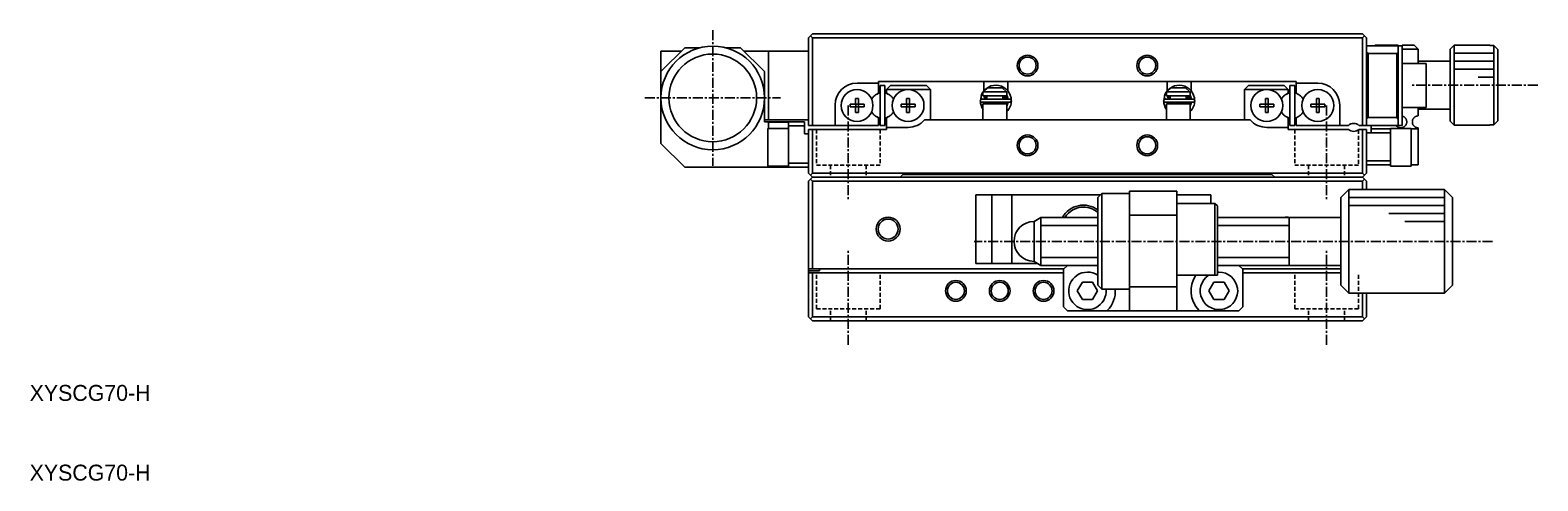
# Model space of a CAD drawing. Extents: x 10 to 388, y 10 to 258.
# Drawn here: x 10.1 to 199.2, y 10 to 66.5 of the extents above; entities that cross this region are included whole.
import ezdxf

# ---------------------------------------------------------------- set-up
doc = ezdxf.new("R2010")
doc.units = 0
doc.linetypes.add('CENTER', pattern=[2, 1.25, -0.25, 0.25, -0.25])
doc.linetypes.add('DASHED', pattern=[0.75, 0.5, -0.25])
doc.layers.get('0').update_dxf_attribs({"linetype": 'CONTINUOUS'})
doc.layers.add('CENTER', color=1, linetype='CENTER')
doc.styles.get("Standard").update_dxf_attribs({"font": 'FGP教科書体NT-M'})

msp = doc.modelspace()

# ---------------------------------------------------------------- linework, layer by layer
at = {"color": 7, "linetype": 'CONTINUOUS'}
for p, q in [((107.69, 65.55), (107.94, 65.8)), ((107.69, 54.55), (107.69, 65.55)), ((107.94, 65.8), (108.19, 66.05)), ((107.94, 65.8), (108.19, 65.55)), ((108.19, 66.05), (177.19, 66.05)), ((108.19, 65.55), (108.19, 54.55)), ((177.19, 65.55), (108.19, 65.55)), ((177.44, 65.8), (177.19, 66.05)), ((177.19, 65.55), (177.44, 65.8)), ((177.19, 54.55), (177.19, 65.55)), ((177.44, 65.8), (177.69, 65.55)), ((177.69, 65.55), (177.69, 54.55)), ((177.69, 64.55), (181.69, 64.55)), ((178.79, 64.6), (178.74, 64.55)), ((178.79, 64.6), (181.69, 64.6)), ((181.69, 64.6), (181.69, 64.55)), ((181.69, 64.55), (181.69, 63.75)), ((181.69, 64.55), (182.19, 64.55)), ((182.19, 64.6), (183.69, 64.6)), ((182.19, 64.55), (182.19, 64.6)), ((182.19, 64.55), (182.19, 62.55)), ((184.19, 64.1), (183.69, 64.6)), ((188.69, 64.6), (188.19, 64.1)), ((188.69, 64.6), (188.69, 54.6)), ((193.19, 64.6), (188.69, 64.6)), ((193.19, 64.6), (193.19, 64.58)), ((193.19, 64.58), (193.69, 64.58)), ((193.69, 54.61), (193.69, 64.58)), ((193.69, 64.58), (194.19, 64.08)), ((92.19, 64.3), (89.19, 61.3)), ((89.19, 61.3), (89.19, 63.85)), ((91.74, 63.85), (89.19, 63.85)), ((92.19, 64.3), (94.09, 64.3)), ((97.29, 64.3), (99.19, 64.3)), ((102.19, 61.3), (99.19, 64.3)), ((102.69, 63.85), (99.64, 63.85)), ((107.69, 63.85), (102.69, 63.85)), ((102.69, 63.85), (102.69, 55.25)), ((177.69, 63.75), (177.89, 63.55)), ((177.89, 63.55), (177.89, 55.55)), ((181.49, 63.55), (177.89, 63.55)), ((181.49, 63.55), (181.69, 63.75)), ((181.49, 55.55), (181.49, 63.55)), ((181.69, 63.75), (181.69, 63.42)), ((181.69, 63.42), (181.69, 63.75)), ((181.69, 62.55), (181.69, 63.42)), ((181.69, 62.55), (181.69, 56.55)), ((184.19, 64.1), (182.19, 64.1)), ((182.19, 56.55), (182.19, 62.55)), ((184.19, 64.1), (184.19, 62.3)), ((188.19, 62.6), (184.19, 62.6)), ((188.19, 55.1), (188.19, 64.1)), ((194.19, 64.08), (194.19, 55.11)), ((89.19, 61.3), (89.19, 58)), ((102.19, 58), (102.19, 61.3)), ((185.19, 62.3), (182.19, 62.3)), ((185.19, 56.8), (185.19, 62.3)), ((116.49, 59.85), (113.79, 59.85)), ((116.49, 60.05), (168.89, 60.05)), ((116.49, 59.85), (116.49, 60.05)), ((116.49, 58.59), (116.49, 59.85)), ((116.69, 54.55), (116.69, 59.55)), ((117.29, 59.55), (116.69, 59.55)), ((117.29, 54.55), (117.29, 59.55)), ((117.49, 59.05), (117.99, 59.55)), ((120.19, 59.05), (117.49, 59.05)), ((117.49, 59.05), (117.49, 58.59)), ((117.99, 59.55), (122.49, 59.55)), ((122.99, 59.05), (120.19, 59.05)), ((122.49, 59.55), (122.99, 59.05)), ((122.99, 55.25), (122.99, 59.05)), ((129.65, 58.75), (129.59, 58.75)), ((129.59, 58.75), (129.59, 58.25)), ((129.65, 58.75), (130.18, 59.25)), ((132.54, 58.75), (129.65, 58.75)), ((129.69, 60.05), (129.69, 58.88)), ((130.18, 59.25), (132.01, 59.25)), ((132.01, 59.25), (130.18, 59.25)), ((132.01, 59.25), (132.54, 58.75)), ((132.59, 58.75), (132.54, 58.75)), ((132.59, 58.25), (132.59, 58.75)), ((132.69, 58.9), (132.69, 60.05)), ((152.65, 58.75), (152.59, 58.75)), ((152.59, 58.75), (152.59, 58.25)), ((152.65, 58.75), (153.18, 59.25)), ((155.54, 58.75), (152.65, 58.75)), ((152.69, 60.05), (152.69, 58.88)), ((153.18, 59.25), (155.01, 59.25)), ((155.01, 59.25), (153.18, 59.25)), ((155.01, 59.25), (155.54, 58.75)), ((155.59, 58.75), (155.54, 58.75)), ((155.59, 58.25), (155.59, 58.75)), ((155.69, 58.9), (155.69, 60.05)), ((162.39, 59.05), (162.89, 59.55)), ((165.19, 59.05), (162.39, 59.05)), ((162.39, 55.25), (162.39, 59.05)), ((162.89, 59.55), (167.39, 59.55)), ((167.89, 59.05), (165.19, 59.05)), ((167.39, 59.55), (167.89, 59.05)), ((167.89, 59.05), (167.89, 58.59)), ((168.09, 59.55), (168.69, 59.55)), ((168.09, 54.55), (168.09, 59.55)), ((168.69, 54.55), (168.69, 59.55)), ((168.89, 60.05), (168.89, 59.85)), ((168.89, 59.85), (171.59, 59.85)), ((168.89, 58.59), (168.89, 59.85)), ((89.19, 58), (89.19, 52.3)), ((102.19, 55), (102.19, 58)), ((111.04, 57.1), (111.04, 54.55)), ((112.91, 57.23), (113.61, 57.23)), ((112.91, 56.87), (112.91, 57.23)), ((112.91, 57.23), (113.61, 57.23)), ((113.61, 56.87), (112.91, 56.87)), ((113.61, 57.93), (113.97, 57.93)), ((113.61, 57.23), (113.61, 57.93)), ((113.63, 57.22), (113.61, 57.23)), ((113.63, 56.88), (113.61, 56.87)), ((113.61, 56.16), (113.61, 56.87)), ((113.63, 56.88), (113.63, 57.22)), ((113.63, 57.22), (113.96, 57.22)), ((113.96, 56.88), (113.63, 56.88)), ((113.96, 57.22), (113.97, 57.23)), ((113.96, 57.22), (113.96, 56.88)), ((113.96, 56.88), (113.97, 56.87)), ((113.97, 57.93), (113.97, 57.23)), ((113.97, 57.23), (114.68, 57.23)), ((114.68, 57.23), (113.97, 57.23)), ((113.97, 56.87), (113.97, 56.16)), ((114.68, 56.87), (113.97, 56.87)), ((114.68, 57.23), (114.68, 56.87)), ((116.2, 58.42), (116.49, 58.59)), ((117.49, 58.59), (117.79, 58.42)), ((119.31, 57.23), (120.01, 57.23)), ((119.31, 56.87), (119.31, 57.23)), ((119.31, 57.23), (120.01, 57.23)), ((120.01, 56.87), (119.31, 56.87)), ((120.01, 57.93), (120.37, 57.93)), ((120.01, 57.23), (120.01, 57.93)), ((120.03, 57.22), (120.01, 57.23)), ((120.03, 56.88), (120.01, 56.87)), ((120.01, 56.16), (120.01, 56.87)), ((120.03, 56.88), (120.03, 57.22)), ((120.03, 57.22), (120.36, 57.22)), ((120.36, 56.88), (120.03, 56.88)), ((120.36, 57.22), (120.37, 57.23)), ((120.36, 57.22), (120.36, 56.88)), ((120.36, 56.88), (120.37, 56.87)), ((120.37, 57.93), (120.37, 57.23)), ((120.37, 57.23), (121.08, 57.23)), ((121.08, 57.23), (120.37, 57.23)), ((120.37, 56.87), (120.37, 56.16)), ((121.08, 56.87), (120.37, 56.87)), ((121.08, 57.23), (121.08, 56.87)), ((129.4, 58.37), (129.26, 57.68)), ((129.37, 58.22), (129.36, 58.19)), ((129.36, 58.19), (129.36, 58.15)), ((129.36, 58.15), (129.36, 58.12)), ((129.36, 58.12), (129.36, 58.08)), ((129.36, 58.08), (129.37, 58.05)), ((129.38, 58.29), (129.37, 58.26)), ((129.37, 58.26), (129.37, 58.22)), ((129.37, 58.05), (129.37, 58.02)), ((129.37, 58.02), (129.38, 57.98)), ((129.39, 58.36), (129.38, 58.32)), ((129.38, 58.32), (129.38, 58.29)), ((129.38, 57.98), (129.39, 57.95)), ((129.4, 58.39), (129.39, 58.36)), ((129.39, 57.95), (129.4, 57.92)), ((129.42, 58.42), (129.4, 58.39)), ((129.4, 57.92), (129.41, 57.89)), ((129.41, 57.89), (129.43, 57.85)), ((129.43, 58.45), (129.42, 58.43)), ((129.42, 58.43), (129.59, 58.38)), ((129.43, 58.42), (129.42, 58.42)), ((129.42, 58.42), (129.42, 58.42)), ((129.42, 58.42), (129.42, 58.42)), ((129.44, 58.42), (129.43, 58.42)), ((129.43, 58.42), (129.43, 58.42)), ((129.43, 57.85), (129.43, 57.85)), ((129.45, 58.42), (129.44, 58.42)), ((129.46, 58.42), (129.45, 58.42)), ((132.95, 57.85), (129.45, 57.85)), ((129.45, 57.46), (132.95, 57.46)), ((129.47, 58.42), (129.46, 58.42)), ((129.48, 58.41), (129.47, 58.42)), ((129.49, 58.41), (129.48, 58.41)), ((129.5, 58.41), (129.49, 58.41)), ((129.51, 58.4), (129.5, 58.41)), ((129.52, 58.4), (129.51, 58.4)), ((129.54, 58.39), (129.52, 58.4)), ((129.55, 58.39), (129.54, 58.39)), ((129.57, 58.38), (129.55, 58.39)), ((129.58, 58.38), (129.57, 58.38)), ((129.59, 58.37), (129.58, 58.38)), ((129.59, 58.25), (132.59, 58.25)), ((130.09, 57.25), (129.59, 57.25)), ((132.59, 57.25), (129.59, 57.25)), ((129.59, 57.25), (129.59, 55.25)), ((129.7, 57.25), (129.66, 57.46)), ((129.75, 58.18), (129.76, 58.2)), ((129.75, 58.17), (129.75, 58.18)), ((129.75, 58.15), (129.75, 58.17)), ((129.75, 58.14), (129.75, 58.15)), ((129.75, 58.12), (129.75, 58.14)), ((129.75, 58.11), (129.75, 58.12)), ((129.76, 58.09), (129.75, 58.11)), ((129.76, 58.23), (129.77, 58.24)), ((129.76, 58.21), (129.76, 58.23)), ((129.76, 58.2), (129.76, 58.21)), ((129.76, 58.08), (129.76, 58.09)), ((129.76, 58.06), (129.76, 58.08)), ((129.77, 58.05), (129.76, 58.06)), ((129.77, 58.24), (129.77, 58.25)), ((129.77, 58.05), (130.09, 58.05)), ((129.77, 58.04), (129.77, 58.05)), ((129.78, 58.02), (129.77, 58.04)), ((129.78, 58.27), (129.78, 58.28)), ((129.79, 58.01), (129.78, 58.02)), ((129.79, 58), (129.79, 58.01)), ((129.8, 57.98), (129.79, 58)), ((129.81, 57.97), (129.8, 57.98)), ((129.82, 57.96), (129.81, 57.97)), ((129.83, 57.95), (129.82, 57.96)), ((129.84, 57.94), (129.83, 57.95)), ((129.85, 57.93), (129.84, 57.94)), ((129.86, 57.92), (129.85, 57.93)), ((129.87, 57.91), (129.86, 57.92)), ((129.89, 57.9), (129.87, 57.91)), ((129.9, 57.89), (129.89, 57.9)), ((129.91, 57.88), (129.9, 57.89)), ((129.93, 57.88), (129.91, 57.88)), ((129.94, 57.87), (129.93, 57.88)), ((129.95, 57.87), (129.94, 57.87)), ((129.97, 57.86), (129.95, 57.87)), ((129.98, 57.86), (129.97, 57.86)), ((130, 57.85), (129.98, 57.86)), ((130.01, 57.85), (130, 57.85)), ((130.03, 57.85), (130.01, 57.85)), ((130.04, 57.85), (130.03, 57.85)), ((130.06, 57.85), (130.04, 57.85)), ((130.09, 58.25), (130.09, 57.85)), ((130.09, 57.46), (130.09, 57.25)), ((132.09, 57.25), (130.09, 57.25)), ((132.09, 57.25), (130.09, 57.25)), ((132.09, 57.85), (132.09, 58.25)), ((132.09, 58.05), (132.64, 58.05)), ((132.09, 57.25), (132.09, 57.46)), ((132.59, 57.25), (132.09, 57.25)), ((132.19, 57.85), (132.19, 58.05)), ((132.19, 57.25), (132.19, 57.46)), ((132.36, 57.85), (132.35, 57.85)), ((132.38, 57.85), (132.36, 57.85)), ((132.39, 57.85), (132.38, 57.85)), ((132.41, 57.85), (132.39, 57.85)), ((132.42, 57.86), (132.41, 57.85)), ((132.43, 57.86), (132.42, 57.86)), ((132.45, 57.86), (132.43, 57.86)), ((132.46, 57.87), (132.45, 57.86)), ((132.48, 57.87), (132.46, 57.87)), ((132.49, 57.88), (132.48, 57.87)), ((132.5, 57.89), (132.49, 57.88)), ((132.52, 57.89), (132.5, 57.89)), ((132.53, 57.9), (132.52, 57.89)), ((132.54, 57.91), (132.53, 57.9)), ((132.55, 57.92), (132.54, 57.91)), ((132.56, 57.93), (132.55, 57.92)), ((132.58, 57.94), (132.56, 57.93)), ((132.59, 57.95), (132.58, 57.94)), ((132.59, 58.35), (132.75, 57.85)), ((132.6, 57.98), (132.59, 57.97)), ((132.59, 57.97), (132.59, 57.95)), ((132.59, 55.25), (132.59, 57.25)), ((132.64, 57.05), (132.59, 57.05)), ((132.61, 57.99), (132.6, 57.98)), ((132.75, 57.46), (132.59, 56.95)), ((132.62, 58), (132.61, 57.99)), ((132.63, 58.02), (132.62, 58)), ((132.63, 58.27), (132.63, 58.26)), ((132.63, 58.26), (132.64, 58.25)), ((132.64, 58.04), (132.63, 58.03)), ((132.63, 58.03), (132.63, 58.02)), ((132.64, 58.25), (132.64, 58.24)), ((132.64, 58.24), (132.65, 58.22)), ((132.65, 58.07), (132.64, 58.06)), ((132.64, 58.06), (132.64, 58.04)), ((132.65, 58.22), (132.65, 58.21)), ((132.65, 58.21), (132.66, 58.19)), ((132.66, 58.12), (132.65, 58.1)), ((132.65, 58.1), (132.65, 58.09)), ((132.65, 58.09), (132.65, 58.07)), ((132.66, 58.19), (132.66, 58.18)), ((132.66, 58.18), (132.66, 58.16)), ((132.66, 58.16), (132.66, 58.15)), ((132.66, 58.15), (132.66, 58.13)), ((132.66, 58.13), (132.66, 58.12)), ((132.99, 58.42), (132.98, 58.44)), ((132.99, 58.42), (132.99, 58.43)), ((133.01, 58.36), (132.99, 58.42)), ((152.4, 58.37), (152.26, 57.68)), ((152.37, 58.22), (152.36, 58.19)), ((152.36, 58.19), (152.36, 58.15)), ((152.36, 58.15), (152.36, 58.12)), ((152.36, 58.12), (152.36, 58.08)), ((152.36, 58.08), (152.37, 58.05)), ((152.38, 58.29), (152.37, 58.26)), ((152.37, 58.26), (152.37, 58.22)), ((152.37, 58.05), (152.37, 58.02)), ((152.37, 58.02), (152.38, 57.98)), ((152.39, 58.36), (152.38, 58.32)), ((152.38, 58.32), (152.38, 58.29)), ((152.38, 57.98), (152.39, 57.95)), ((152.4, 58.39), (152.39, 58.36)), ((152.39, 57.95), (152.4, 57.92)), ((152.42, 58.42), (152.4, 58.39)), ((152.4, 57.92), (152.41, 57.89)), ((152.41, 57.89), (152.43, 57.85)), ((152.43, 58.45), (152.42, 58.42)), ((152.42, 58.43), (152.59, 58.38)), ((152.43, 58.42), (152.42, 58.42)), ((152.42, 58.42), (152.42, 58.42)), ((152.42, 58.42), (152.42, 58.42)), ((152.44, 58.42), (152.43, 58.42)), ((152.43, 58.42), (152.43, 58.42)), ((152.43, 57.85), (152.43, 57.85)), ((152.45, 58.42), (152.44, 58.42)), ((152.46, 58.42), (152.45, 58.42)), ((155.95, 57.85), (152.45, 57.85)), ((152.45, 57.46), (155.95, 57.46)), ((152.48, 58.41), (152.46, 58.42)), ((152.46, 58.42), (152.46, 58.42)), ((152.49, 58.41), (152.48, 58.41)), ((152.5, 58.41), (152.49, 58.41)), ((152.51, 58.4), (152.5, 58.41)), ((152.52, 58.4), (152.51, 58.4)), ((152.54, 58.39), (152.52, 58.4)), ((152.55, 58.39), (152.54, 58.39)), ((152.57, 58.38), (152.55, 58.39)), ((152.58, 58.38), (152.57, 58.38)), ((152.59, 58.37), (152.58, 58.38)), ((152.59, 58.25), (155.59, 58.25)), ((153.09, 57.25), (152.59, 57.25)), ((155.59, 57.25), (152.59, 57.25)), ((152.59, 57.25), (152.59, 55.25)), ((152.7, 57.25), (152.66, 57.46)), ((152.75, 58.18), (152.76, 58.2)), ((152.75, 58.17), (152.75, 58.18)), ((152.75, 58.15), (152.75, 58.17)), ((152.75, 58.14), (152.75, 58.15)), ((152.75, 58.12), (152.75, 58.14)), ((152.75, 58.11), (152.75, 58.12)), ((152.76, 58.09), (152.75, 58.11)), ((152.76, 58.23), (152.77, 58.24)), ((152.76, 58.21), (152.76, 58.23)), ((152.76, 58.2), (152.76, 58.21)), ((152.76, 58.08), (152.76, 58.09)), ((152.76, 58.06), (152.76, 58.08)), ((152.77, 58.05), (152.76, 58.06)), ((152.77, 58.24), (152.77, 58.25)), ((152.77, 58.05), (153.09, 58.05)), ((152.77, 58.04), (152.77, 58.05)), ((152.78, 58.02), (152.77, 58.04)), ((152.78, 58.27), (152.78, 58.28)), ((152.79, 58.01), (152.78, 58.02)), ((152.79, 58), (152.79, 58.01)), ((152.8, 57.98), (152.79, 58)), ((152.81, 57.97), (152.8, 57.98)), ((152.82, 57.96), (152.81, 57.97)), ((152.83, 57.95), (152.82, 57.96)), ((152.84, 57.94), (152.83, 57.95)), ((152.85, 57.93), (152.84, 57.94)), ((152.86, 57.92), (152.85, 57.93)), ((152.87, 57.91), (152.86, 57.92)), ((152.89, 57.9), (152.87, 57.91)), ((152.9, 57.89), (152.89, 57.9)), ((152.91, 57.88), (152.9, 57.89)), ((152.93, 57.88), (152.91, 57.88)), ((152.94, 57.87), (152.93, 57.88)), ((152.95, 57.87), (152.94, 57.87)), ((152.97, 57.86), (152.95, 57.87)), ((152.98, 57.86), (152.97, 57.86)), ((153, 57.85), (152.98, 57.86)), ((153.01, 57.85), (153, 57.85)), ((153.03, 57.85), (153.01, 57.85)), ((153.04, 57.85), (153.03, 57.85)), ((153.06, 57.85), (153.04, 57.85)), ((153.09, 58.25), (153.09, 57.85)), ((153.09, 57.46), (153.09, 57.25)), ((155.09, 57.25), (153.09, 57.25)), ((155.09, 57.25), (153.09, 57.25)), ((155.09, 57.85), (155.09, 58.25)), ((155.09, 58.05), (155.64, 58.05)), ((155.09, 57.25), (155.09, 57.46)), ((155.59, 57.25), (155.09, 57.25)), ((155.19, 57.85), (155.19, 58.05)), ((155.19, 57.25), (155.19, 57.46)), ((155.36, 57.85), (155.35, 57.85)), ((155.38, 57.85), (155.36, 57.85)), ((155.39, 57.85), (155.38, 57.85)), ((155.41, 57.85), (155.39, 57.85)), ((155.42, 57.86), (155.41, 57.85)), ((155.43, 57.86), (155.42, 57.86)), ((155.45, 57.86), (155.43, 57.86)), ((155.46, 57.87), (155.45, 57.86)), ((155.48, 57.87), (155.46, 57.87)), ((155.49, 57.88), (155.48, 57.87)), ((155.5, 57.89), (155.49, 57.88)), ((155.52, 57.89), (155.5, 57.89)), ((155.53, 57.9), (155.52, 57.89)), ((155.54, 57.91), (155.53, 57.9)), ((155.55, 57.92), (155.54, 57.91)), ((155.56, 57.93), (155.55, 57.92)), ((155.58, 57.94), (155.56, 57.93)), ((155.59, 57.95), (155.58, 57.94)), ((155.59, 58.35), (155.75, 57.85)), ((155.6, 57.98), (155.59, 57.97)), ((155.59, 57.97), (155.59, 57.95)), ((155.59, 55.25), (155.59, 57.25)), ((155.64, 57.05), (155.59, 57.05)), ((155.61, 57.99), (155.6, 57.98)), ((155.75, 57.46), (155.59, 56.95)), ((155.62, 58), (155.61, 57.99)), ((155.63, 58.02), (155.62, 58)), ((155.63, 58.27), (155.63, 58.26)), ((155.63, 58.26), (155.64, 58.25)), ((155.64, 58.04), (155.63, 58.03)), ((155.63, 58.03), (155.63, 58.02)), ((155.64, 58.25), (155.64, 58.24)), ((155.64, 58.24), (155.65, 58.22)), ((155.65, 58.07), (155.64, 58.06)), ((155.64, 58.06), (155.64, 58.04)), ((155.65, 58.22), (155.65, 58.21)), ((155.65, 58.21), (155.66, 58.19)), ((155.66, 58.12), (155.65, 58.1)), ((155.65, 58.1), (155.65, 58.09)), ((155.65, 58.09), (155.65, 58.07)), ((155.66, 58.19), (155.66, 58.18)), ((155.66, 58.18), (155.66, 58.16)), ((155.66, 58.16), (155.66, 58.15)), ((155.66, 58.15), (155.66, 58.13)), ((155.66, 58.13), (155.66, 58.12)), ((155.99, 58.42), (155.98, 58.44)), ((155.99, 58.42), (155.99, 58.43)), ((156.01, 58.36), (155.99, 58.42)), ((164.31, 57.23), (165.01, 57.23)), ((164.31, 56.87), (164.31, 57.23)), ((164.31, 57.23), (165.01, 57.23)), ((165.01, 56.87), (164.31, 56.87)), ((165.01, 57.93), (165.37, 57.93)), ((165.01, 57.23), (165.01, 57.93)), ((165.03, 57.22), (165.01, 57.23)), ((165.03, 56.88), (165.01, 56.87)), ((165.01, 56.16), (165.01, 56.87)), ((165.03, 56.88), (165.03, 57.22)), ((165.03, 57.22), (165.36, 57.22)), ((165.36, 56.88), (165.03, 56.88)), ((165.36, 57.22), (165.37, 57.23)), ((165.36, 57.22), (165.36, 56.88)), ((165.36, 56.88), (165.37, 56.87)), ((165.37, 57.93), (165.37, 57.23)), ((165.37, 57.23), (166.08, 57.23)), ((166.08, 57.23), (165.37, 57.23)), ((165.37, 56.87), (165.37, 56.16)), ((166.08, 56.87), (165.37, 56.87)), ((166.08, 57.23), (166.08, 56.87)), ((167.89, 58.59), (167.6, 58.42)), ((169.19, 58.42), (168.89, 58.59)), ((170.71, 57.23), (171.41, 57.23)), ((170.71, 56.87), (170.71, 57.23)), ((170.71, 57.23), (171.41, 57.23)), ((171.41, 56.87), (170.71, 56.87)), ((171.41, 57.93), (171.77, 57.93)), ((171.41, 57.23), (171.41, 57.93)), ((171.43, 57.22), (171.41, 57.23)), ((171.43, 56.88), (171.41, 56.87)), ((171.41, 56.16), (171.41, 56.87)), ((171.43, 56.88), (171.43, 57.22)), ((171.43, 57.22), (171.76, 57.22)), ((171.76, 56.88), (171.43, 56.88)), ((171.76, 57.22), (171.77, 57.23)), ((171.76, 57.22), (171.76, 56.88)), ((171.76, 56.88), (171.77, 56.87)), ((171.77, 57.93), (171.77, 57.23)), ((171.77, 57.23), (172.48, 57.23)), ((172.48, 57.23), (171.77, 57.23)), ((171.77, 56.87), (171.77, 56.16)), ((172.48, 56.87), (171.77, 56.87)), ((172.48, 57.23), (172.48, 56.87)), ((174.34, 57.1), (174.34, 54.55)), ((182.19, 56.8), (185.19, 56.8)), ((184.19, 55.75), (184.19, 56.8)), ((102.69, 55.25), (102.19, 55.25)), ((102.69, 55), (102.19, 55)), ((107.69, 55.25), (102.69, 55.25)), ((102.69, 54.96), (102.69, 55)), ((102.69, 55), (105.19, 55)), ((105.19, 54.96), (102.69, 54.96)), ((102.69, 54.15), (102.69, 54.96)), ((105.19, 55), (107.19, 55)), ((105.19, 54.5), (105.19, 55)), ((107.19, 55), (107.19, 54.5)), ((113.97, 56.16), (113.61, 56.16)), ((116.49, 55.5), (116.2, 55.67)), ((116.49, 54.55), (116.49, 55.5)), ((117.79, 55.67), (117.49, 55.5)), ((117.49, 55.5), (117.49, 54.3)), ((120.37, 56.16), (120.01, 56.16)), ((130.02, 55.25), (122.27, 55.25)), ((132.17, 55.25), (130.02, 55.25)), ((153.02, 55.25), (132.17, 55.25)), ((155.17, 55.25), (153.02, 55.25)), ((163.12, 55.25), (155.17, 55.25)), ((165.37, 56.16), (165.01, 56.16)), ((167.6, 55.67), (167.89, 55.5)), ((167.89, 55.5), (167.89, 54.3)), ((168.89, 55.5), (169.19, 55.67)), ((168.89, 54.55), (168.89, 55.5)), ((171.77, 56.16), (171.41, 56.16)), ((177.89, 55.55), (177.69, 55.35)), ((177.89, 55.55), (181.49, 55.55)), ((181.69, 55.35), (181.49, 55.55)), ((181.69, 55.68), (181.69, 56.55)), ((181.69, 55.35), (181.69, 55.68)), ((181.69, 55.67), (181.69, 55.35)), ((181.69, 55.35), (181.69, 54.55)), ((182.19, 56.55), (182.19, 54.55)), ((182.19, 55.72), (182.22, 55.71)), ((182.22, 55.71), (182.25, 55.7)), ((182.25, 55.7), (182.27, 55.69)), ((182.27, 55.69), (182.29, 55.68)), ((182.29, 55.68), (182.32, 55.67)), ((182.32, 55.67), (182.34, 55.66)), ((182.34, 55.66), (182.36, 55.65)), ((182.36, 55.65), (182.38, 55.64)), ((182.38, 55.64), (182.41, 55.62)), ((182.41, 55.62), (182.43, 55.61)), ((182.43, 55.61), (182.45, 55.59)), ((182.45, 55.59), (182.47, 55.58)), ((182.47, 55.58), (182.5, 55.55)), ((182.5, 55.55), (182.52, 55.53)), ((182.52, 55.53), (182.54, 55.51)), ((182.54, 55.51), (182.56, 55.49)), ((182.56, 55.49), (182.57, 55.48)), ((182.57, 55.48), (182.59, 55.45)), ((182.59, 55.45), (182.61, 55.43)), ((182.61, 55.43), (182.63, 55.4)), ((182.63, 55.4), (182.65, 55.37)), ((182.65, 55.37), (182.66, 55.34)), ((182.66, 55.34), (182.67, 55.31)), ((182.67, 55.31), (182.69, 55.29)), ((182.69, 55.29), (182.7, 55.26)), ((182.7, 55.26), (182.71, 55.23)), ((182.71, 55.23), (182.72, 55.2)), ((182.72, 55.2), (182.73, 55.16)), ((182.73, 55.16), (182.73, 55.12)), ((182.73, 55.12), (182.74, 55.09)), ((182.74, 54.89), (182.73, 54.85)), ((182.74, 55.09), (182.74, 55.05)), ((182.74, 55.05), (182.74, 55.02)), ((182.74, 55.02), (182.74, 54.97)), ((182.74, 54.97), (182.74, 54.93)), ((182.74, 54.93), (182.74, 54.89)), ((183.44, 54.99), (183.45, 55.03)), ((183.45, 54.96), (183.44, 54.99)), ((183.45, 55.08), (183.46, 55.12)), ((183.45, 55.03), (183.45, 55.08)), ((183.45, 54.92), (183.45, 54.96)), ((183.45, 54.88), (183.45, 54.92)), ((183.46, 54.83), (183.45, 54.88)), ((183.46, 55.15), (183.47, 55.18)), ((183.46, 55.12), (183.46, 55.15)), ((183.47, 55.18), (183.48, 55.21)), ((183.48, 55.24), (183.49, 55.26)), ((183.48, 55.21), (183.48, 55.24)), ((183.49, 55.26), (183.5, 55.28)), ((183.5, 55.28), (183.51, 55.31)), ((183.51, 55.31), (183.53, 55.34)), ((183.53, 55.34), (183.54, 55.37)), ((183.54, 55.37), (183.56, 55.39)), ((183.56, 55.39), (183.58, 55.42)), ((183.58, 55.42), (183.59, 55.45)), ((183.59, 55.45), (183.62, 55.47)), ((183.62, 55.47), (183.63, 55.49)), ((183.63, 55.49), (183.65, 55.51)), ((183.65, 55.51), (183.67, 55.53)), ((183.67, 55.53), (183.69, 55.55)), ((183.69, 55.55), (183.71, 55.57)), ((183.71, 55.57), (183.74, 55.59)), ((183.74, 55.59), (183.76, 55.61)), ((183.76, 55.61), (183.78, 55.62)), ((183.78, 55.62), (183.8, 55.64)), ((183.8, 55.64), (183.83, 55.65)), ((183.83, 55.65), (183.84, 55.66)), ((183.84, 55.66), (183.86, 55.67)), ((183.86, 55.67), (183.89, 55.68)), ((183.89, 55.68), (183.91, 55.69)), ((183.91, 55.69), (183.94, 55.7)), ((183.94, 55.7), (183.96, 55.71)), ((183.96, 55.71), (183.99, 55.72)), ((183.99, 55.72), (184.02, 55.72)), ((184.02, 55.72), (184.04, 55.73)), ((184.04, 55.73), (184.06, 55.73)), ((184.06, 55.73), (184.09, 55.74)), ((184.09, 55.74), (184.13, 55.74)), ((184.13, 55.74), (184.16, 55.75)), ((184.16, 55.75), (184.19, 55.75)), ((184.19, 56.6), (188.19, 56.6)), ((188.19, 55.1), (188.69, 54.6)), ((194.19, 55.11), (193.69, 54.61)), ((102.59, 54.15), (102.59, 49.45)), ((105.19, 54.15), (102.59, 54.15)), ((107.19, 54.5), (105.19, 54.5)), ((105.19, 49.8), (105.19, 54.5)), ((107.19, 54.5), (107.19, 53.5)), ((107.19, 53.5), (107.69, 53.5)), ((108.19, 54.55), (107.69, 54.55)), ((107.69, 48.55), (107.69, 54.05)), ((107.69, 54.05), (108.19, 54.05)), ((108.19, 54.55), (111.04, 54.55)), ((108.19, 54.05), (108.19, 48.55)), ((117.49, 54.05), (108.19, 54.05)), ((111.04, 54.55), (116.49, 54.55)), ((116.69, 54.55), (117.29, 54.55)), ((117.49, 54.3), (117.49, 54.05)), ((117.49, 54.3), (120.19, 54.3)), ((167.89, 54.3), (165.19, 54.3)), ((167.89, 54.05), (167.89, 54.3)), ((175.43, 54.05), (167.89, 54.05)), ((168.69, 54.55), (168.09, 54.55)), ((174.34, 54.55), (168.89, 54.55)), ((174.34, 54.55), (175.43, 54.55)), ((176.76, 54.55), (177.19, 54.55)), ((177.19, 54.05), (176.76, 54.05)), ((177.69, 54.55), (177.19, 54.55)), ((177.19, 48.55), (177.19, 54.05)), ((177.19, 54.05), (177.69, 54.05)), ((181.69, 54.55), (177.69, 54.55)), ((177.69, 54.05), (177.69, 48.55)), ((178.29, 53.6), (177.69, 53.6)), ((178.29, 54.1), (178.29, 54.55)), ((178.29, 53.6), (178.29, 54.1)), ((178.29, 54.1), (180.69, 54.1)), ((180.69, 53.6), (178.29, 53.6)), ((180.69, 54.15), (180.69, 54.1)), ((183.29, 54.15), (180.69, 54.15)), ((180.69, 53.6), (180.69, 54.1)), ((180.69, 50.1), (180.69, 53.6)), ((181.42, 54.51), (181.39, 54.55)), ((181.46, 54.47), (181.42, 54.51)), ((181.49, 54.44), (181.46, 54.47)), ((181.53, 54.41), (181.49, 54.44)), ((181.57, 54.38), (181.53, 54.41)), ((181.6, 54.36), (181.57, 54.38)), ((181.63, 54.34), (181.6, 54.36)), ((181.66, 54.33), (181.63, 54.34)), ((181.68, 54.31), (181.66, 54.33)), ((181.71, 54.3), (181.68, 54.31)), ((182.19, 54.55), (181.69, 54.55)), ((181.73, 54.29), (181.71, 54.3)), ((181.76, 54.29), (181.73, 54.29)), ((181.78, 54.28), (181.76, 54.29)), ((181.8, 54.27), (181.78, 54.28)), ((181.82, 54.27), (181.8, 54.27)), ((181.84, 54.26), (181.82, 54.27)), ((181.85, 54.26), (181.84, 54.26)), ((181.87, 54.26), (181.85, 54.26)), ((181.89, 54.25), (181.87, 54.26)), ((181.91, 54.25), (181.89, 54.25)), ((181.92, 54.25), (181.91, 54.25)), ((181.93, 54.25), (181.92, 54.25)), ((181.94, 54.25), (181.93, 54.25)), ((181.96, 54.25), (181.94, 54.25)), ((181.97, 54.25), (181.96, 54.25)), ((181.98, 54.25), (181.97, 54.25)), ((182, 54.25), (181.98, 54.25)), ((182.01, 54.25), (182, 54.25)), ((182.02, 54.25), (182.01, 54.25)), ((182.03, 54.25), (182.02, 54.25)), ((182.04, 54.25), (182.03, 54.25)), ((182.05, 54.25), (182.04, 54.25)), ((182.06, 54.25), (182.05, 54.25)), ((182.08, 54.25), (182.06, 54.25)), ((182.09, 54.25), (182.08, 54.25)), ((182.11, 54.26), (182.09, 54.25)), ((182.12, 54.26), (182.11, 54.26)), ((182.14, 54.26), (182.12, 54.26)), ((182.15, 54.26), (182.14, 54.26)), ((182.16, 54.27), (182.15, 54.26)), ((182.18, 54.27), (182.16, 54.27)), ((182.19, 54.27), (182.18, 54.27)), ((182.22, 54.28), (182.19, 54.27)), ((182.25, 54.29), (182.22, 54.28)), ((182.27, 54.3), (182.25, 54.29)), ((182.29, 54.31), (182.27, 54.3)), ((182.3, 54.31), (182.29, 54.31)), ((182.34, 54.33), (182.3, 54.31)), ((182.37, 54.35), (182.34, 54.33)), ((182.4, 54.36), (182.37, 54.35)), ((182.43, 54.38), (182.4, 54.36)), ((182.47, 54.41), (182.43, 54.38)), ((182.51, 54.45), (182.47, 54.41)), ((182.54, 54.48), (182.51, 54.45)), ((182.58, 54.52), (182.54, 54.48)), ((182.61, 54.56), (182.58, 54.52)), ((182.63, 54.6), (182.61, 54.56)), ((182.66, 54.65), (182.63, 54.6)), ((182.68, 54.69), (182.66, 54.65)), ((182.7, 54.73), (182.68, 54.69)), ((182.71, 54.77), (182.7, 54.73)), ((182.72, 54.81), (182.71, 54.77)), ((182.73, 54.85), (182.72, 54.81)), ((183.29, 49.45), (183.29, 54.15)), ((183.29, 54.1), (184.19, 54.1)), ((183.48, 54.78), (183.46, 54.83)), ((183.49, 54.73), (183.48, 54.78)), ((183.51, 54.68), (183.49, 54.73)), ((183.53, 54.64), (183.51, 54.68)), ((183.56, 54.6), (183.53, 54.64)), ((183.58, 54.56), (183.56, 54.6)), ((183.61, 54.52), (183.58, 54.56)), ((183.64, 54.49), (183.61, 54.52)), ((183.67, 54.46), (183.64, 54.49)), ((183.71, 54.43), (183.67, 54.46)), ((183.74, 54.4), (183.71, 54.43)), ((183.78, 54.37), (183.74, 54.4)), ((183.82, 54.35), (183.78, 54.37)), ((183.85, 54.33), (183.82, 54.35)), ((183.87, 54.32), (183.85, 54.33)), ((183.9, 54.31), (183.87, 54.32)), ((183.92, 54.3), (183.9, 54.31)), ((183.95, 54.29), (183.92, 54.3)), ((183.97, 54.28), (183.95, 54.29)), ((183.99, 54.27), (183.97, 54.28)), ((184.01, 54.27), (183.99, 54.27)), ((184.03, 54.27), (184.01, 54.27)), ((184.05, 54.26), (184.03, 54.27)), ((184.06, 54.26), (184.05, 54.26)), ((184.07, 54.26), (184.06, 54.26)), ((184.09, 54.25), (184.07, 54.26)), ((184.1, 54.25), (184.09, 54.25)), ((184.11, 54.25), (184.1, 54.25)), ((184.12, 54.25), (184.11, 54.25)), ((184.14, 54.25), (184.12, 54.25)), ((184.15, 54.25), (184.14, 54.25)), ((184.16, 54.25), (184.15, 54.25)), ((184.17, 54.25), (184.16, 54.25)), ((184.18, 54.25), (184.17, 54.25)), ((184.19, 54.25), (184.18, 54.25)), ((184.19, 54.1), (184.19, 54.25)), ((184.19, 54.1), (184.19, 49.6)), ((188.69, 54.6), (193.19, 54.6)), ((193.19, 54.61), (193.19, 54.6)), ((193.69, 54.61), (193.19, 54.61)), ((89.19, 52.3), (92.19, 49.3)), ((92.19, 49.3), (102.69, 49.3)), ((102.59, 49.45), (105.19, 49.45)), ((102.69, 49.37), (102.69, 49.45)), ((102.69, 49.37), (105.19, 49.37)), ((102.69, 49.3), (102.69, 49.37)), ((105.19, 49.3), (102.69, 49.3)), ((105.19, 49.8), (107.69, 49.8)), ((105.19, 49.3), (105.19, 49.8)), ((107.69, 49.3), (105.19, 49.3)), ((177.69, 50.1), (180.69, 50.1)), ((180.69, 49.6), (177.69, 49.6)), ((180.69, 49.6), (180.69, 50.1)), ((180.69, 49.6), (180.69, 49.45)), ((180.69, 49.45), (183.29, 49.45)), ((184.19, 49.6), (183.29, 49.6)), ((107.94, 48.3), (107.69, 48.55)), ((107.69, 47.55), (107.94, 47.8)), ((107.69, 36.55), (107.69, 47.55)), ((108.19, 48.55), (107.94, 48.3)), ((107.94, 48.3), (108.19, 48.05)), ((108.19, 48.05), (107.94, 47.8)), ((107.94, 47.8), (108.19, 47.55)), ((108.19, 48.55), (177.19, 48.55)), ((108.19, 48.05), (177.19, 48.05)), ((119.19, 48.05), (108.19, 48.05)), ((108.19, 47.55), (108.19, 36.55)), ((177.19, 47.55), (108.19, 47.55)), ((119.19, 48.05), (119.54, 48.4)), ((119.54, 48.4), (165.84, 48.4)), ((165.84, 48.4), (166.19, 48.05)), ((177.19, 48.05), (166.19, 48.05)), ((177.44, 48.3), (177.19, 48.55)), ((177.19, 48.05), (177.44, 48.3)), ((177.44, 47.8), (177.19, 48.05)), ((177.19, 47.55), (177.44, 47.8)), ((177.19, 46.5), (177.19, 47.55)), ((177.69, 48.55), (177.44, 48.3)), ((177.44, 47.8), (177.69, 47.55)), ((177.69, 47.55), (177.69, 46.5)), ((128.69, 37.25), (128.69, 45.85)), ((128.69, 45.85), (130.69, 45.85)), ((130.69, 45.85), (130.69, 37.25)), ((133.19, 45.85), (130.69, 45.85)), ((133.19, 37.25), (133.19, 45.85)), ((133.19, 45.85), (144.34, 45.85)), ((144.49, 46), (143.99, 45.5)), ((143.99, 34.5), (143.99, 45.5)), ((144.49, 46), (144.49, 34)), ((147.99, 46), (144.49, 46)), ((147.99, 46.3), (153.89, 46.3)), ((147.99, 43.3), (147.99, 46.3)), ((153.89, 46.3), (153.89, 43.3)), ((153.89, 45.85), (158.19, 45.85)), ((158.19, 45.85), (158.19, 44.75)), ((175.49, 46.5), (174.49, 45.5)), ((174.49, 39.95), (174.49, 45.5)), ((175.49, 46.5), (175.49, 39.94)), ((187.49, 46.5), (175.49, 46.5)), ((187.49, 33.5), (187.49, 46.5)), ((188.49, 45.5), (187.49, 46.5)), ((188.49, 45.5), (188.49, 34.5)), ((158.69, 44.75), (153.89, 44.75)), ((158.69, 35.75), (158.69, 44.75)), ((158.99, 44.45), (158.69, 44.75)), ((158.99, 44.45), (158.99, 35.75)), ((136.43, 42.75), (135.99, 42.5)), ((135.99, 39.97), (135.99, 42.5)), ((136.86, 43), (136.43, 42.75)), ((136.86, 43), (136.86, 39.97)), ((143.99, 43), (136.86, 43)), ((153.89, 43.3), (147.99, 43.3)), ((147.99, 34.3), (147.99, 43.3)), ((153.89, 43.3), (153.89, 34.3)), ((168, 43), (158.99, 43)), ((167.99, 37), (167.99, 43)), ((174.49, 43), (167.99, 43)), ((135.99, 37.5), (135.99, 39.97)), ((136.86, 39.97), (136.86, 37)), ((174.49, 34.5), (174.49, 39.95)), ((175.49, 39.94), (175.49, 33.5)), ((108.19, 36.55), (107.69, 36.55)), ((107.69, 36.55), (107.69, 36.3)), ((107.69, 36.3), (109.09, 36.3)), ((107.69, 36.05), (107.69, 36.3)), ((107.69, 30.55), (107.69, 36.05)), ((107.69, 36.05), (108.19, 36.05)), ((108.19, 36.55), (139.74, 36.55)), ((108.19, 36.05), (108.19, 30.55)), ((139.69, 36.05), (108.19, 36.05)), ((109.09, 36.55), (109.09, 36.3)), ((130.69, 37.25), (128.69, 37.25)), ((130.69, 37.25), (133.19, 37.25)), ((136.43, 37.25), (133.19, 37.25)), ((135.99, 37.5), (136.43, 37.25)), ((136.43, 37.25), (136.86, 37)), ((136.86, 37), (143.99, 37)), ((140.19, 37), (139.69, 36.5)), ((139.69, 31.8), (139.69, 36.5)), ((140.19, 37), (143.99, 37)), ((143.99, 37), (143.99, 37)), ((161.69, 37), (158.99, 37)), ((158.99, 37), (167.99, 37)), ((162.19, 36.5), (161.69, 37)), ((162.14, 36.55), (174.49, 36.55)), ((162.19, 31.8), (162.19, 36.5)), ((174.49, 36.05), (162.19, 36.05)), ((167.99, 37), (167.99, 37)), ((167.99, 37), (174.49, 37)), ((167.99, 37), (168, 37)), ((141.42, 33.8), (142.06, 34.9)), ((142.06, 34.9), (143.33, 34.9)), ((143.33, 34.9), (143.97, 33.8)), ((143.99, 34.5), (144.49, 34)), ((147.99, 34.3), (153.89, 34.3)), ((147.99, 31.3), (147.99, 34.3)), ((158.69, 35.75), (153.89, 35.75)), ((153.89, 34.3), (153.89, 31.3)), ((157.92, 33.8), (158.56, 34.9)), ((158.56, 34.9), (159.83, 34.9)), ((158.99, 35.75), (158.69, 35.75)), ((159.83, 34.9), (160.47, 33.8)), ((174.49, 34.5), (175.49, 33.5)), ((187.49, 33.5), (188.49, 34.5)), ((142.06, 32.7), (141.42, 33.8)), ((143.33, 32.7), (142.06, 32.7)), ((143.97, 33.8), (143.33, 32.7)), ((144.49, 34), (147.99, 34)), ((158.56, 32.7), (157.92, 33.8)), ((159.83, 32.7), (158.56, 32.7)), ((160.47, 33.8), (159.83, 32.7)), ((175.49, 33.5), (187.49, 33.5)), ((177.19, 30.55), (177.19, 33.5)), ((177.69, 33.5), (177.69, 30.55)), ((107.94, 30.3), (107.69, 30.55)), ((108.19, 30.55), (107.94, 30.3)), ((108.19, 30.05), (107.94, 30.3)), ((108.19, 30.55), (177.19, 30.55)), ((139.69, 31.8), (140.19, 31.3)), ((145.24, 31.3), (140.19, 31.3)), ((145.21, 31.37), (145.24, 31.3)), ((145.24, 31.3), (147.99, 31.3)), ((153.89, 31.3), (147.99, 31.3)), ((153.89, 31.3), (156.65, 31.3)), ((156.65, 31.3), (156.68, 31.37)), ((156.65, 31.3), (161.69, 31.3)), ((161.69, 31.3), (162.19, 31.8)), ((177.44, 30.3), (177.19, 30.55)), ((177.44, 30.3), (177.19, 30.05)), ((177.69, 30.55), (177.44, 30.3)), ((177.19, 30.05), (108.19, 30.05))]:
    msp.add_line(p, q, dxfattribs=at)
at = {"color": 3, "linetype": 'CONTINUOUS'}
for p, q in [((193.69, 63.6), (188.69, 63.6)), ((193.69, 62.6), (188.69, 62.6)), ((193.69, 61.6), (188.69, 61.6)), ((193.69, 60.6), (191.69, 60.6)), ((187.49, 45.5), (175.49, 45.5)), ((187.49, 44.5), (175.49, 44.5)), ((143.99, 42), (136.86, 42)), ((168, 42), (158.99, 42)), ((187.49, 43.5), (180.49, 43.5)), ((187.49, 42.5), (182.49, 42.5)), ((136.86, 38), (143.99, 38)), ((158.99, 38), (167.99, 38))]:
    msp.add_line(p, q, dxfattribs=at)
at = {"color": 3, "linetype": 'DASHED'}
for p, q in [((108.69, 54.05), (108.69, 49.55)), ((116.69, 54.05), (116.69, 49.55)), ((168.69, 54.05), (168.69, 49.55)), ((176.69, 54), (176.69, 49.55)), ((116.69, 49.55), (108.69, 49.55)), ((110.44, 49.55), (110.44, 48.05)), ((114.94, 49.55), (114.94, 48.05)), ((176.69, 49.55), (168.69, 49.55)), ((170.44, 49.55), (170.44, 48.05)), ((174.94, 49.55), (174.94, 48.05)), ((108.69, 31.55), (108.69, 36.05)), ((116.69, 31.55), (116.69, 36.05)), ((168.69, 31.55), (168.69, 36.05)), ((176.69, 31.55), (176.69, 36.05)), ((116.69, 31.55), (108.69, 31.55)), ((110.44, 30.05), (110.44, 31.55)), ((114.94, 30.05), (114.94, 31.55)), ((176.69, 31.55), (168.69, 31.55)), ((170.44, 30.05), (170.44, 31.55)), ((174.94, 30.05), (174.94, 31.55))]:
    msp.add_line(p, q, dxfattribs=at)
at = {"color": 7, "linetype": 'CONTINUOUS'}
for centre, radius in [((95.69, 58), 6.5), ((95.69, 58), 5.5), ((135.19, 62.05), 1.07), ((150.19, 62.05), 1.07), ((113.79, 57.05), 2), ((120.19, 57.05), 2), ((165.19, 57.05), 2), ((171.59, 57.05), 2), ((135.19, 52.05), 1.07), ((150.19, 52.05), 1.07), ((117.69, 41.55), 1.25), ((126.19, 33.8), 1.07), ((131.69, 33.8), 1.07), ((137.19, 33.8), 1.07)]:
    msp.add_circle(centre, radius, dxfattribs=at)
at = {"color": 3, "linetype": 'CONTINUOUS'}
for centre, radius in [((135.19, 62.05), 1.3), ((150.19, 62.05), 1.3), ((135.19, 52.05), 1.3), ((150.19, 52.05), 1.3), ((117.69, 41.55), 1.5), ((126.19, 33.8), 1.3), ((131.69, 33.8), 1.3), ((137.19, 33.8), 1.3)]:
    msp.add_circle(centre, radius, dxfattribs=at)
at = {"color": 7, "linetype": 'CONTINUOUS'}
for centre, radius, start, end in [((113.79, 57.1), 2.75, 90, 180), ((131.2, 57.65), 1.94, 0.7198, 156.8124), ((154.2, 57.65), 1.94, 0.7198, 156.8124), ((171.59, 57.1), 2.75, 0, 90), ((117.11, 56.93), 1.75, 134.9956, 148.1135), ((116.99, 57.05), 1.59, 135, 149.5668), ((116.99, 57.05), 1.59, 120, 135), ((116.99, 57.05), 1.59, 100.8931, 120), ((116.99, 57.05), 1.59, 60, 79.107), ((116.99, 57.05), 1.59, 45, 60), ((116.88, 56.93), 1.75, 31.8865, 45.0044), ((116.99, 57.05), 1.59, 30.4333, 45), ((129.45, 57.65), 0.195, 90, 270), ((131.21, 57.65), 1.95, 180.711, 214.0077), ((131.21, 57.65), 1.94, 315.6321, 359.3017), ((132.95, 57.65), 0.195, 270, 90), ((152.45, 57.65), 0.195, 90, 270), ((154.21, 57.65), 1.95, 180.711, 214.0077), ((154.21, 57.65), 1.94, 315.6321, 359.3017), ((155.95, 57.65), 0.195, 270, 90), ((168.51, 56.93), 1.75, 134.9956, 148.1135), ((168.39, 57.05), 1.59, 135, 149.5667), ((168.39, 57.05), 1.59, 120, 135), ((168.39, 57.05), 1.59, 100.893, 120), ((168.39, 57.05), 1.59, 60, 79.1069), ((168.39, 57.05), 1.59, 45, 60), ((168.28, 56.93), 1.75, 31.8865, 45.0044), ((168.39, 57.05), 1.59, 30.4332, 45), ((117.11, 57.16), 1.75, 211.8865, 225.0905), ((116.99, 57.05), 1.59, 210.4332, 225.0477), ((116.99, 57.05), 1.59, 225.0949, 240), ((116.99, 57.05), 1.59, 240, 259.1069), ((116.99, 57.05), 1.59, 280.893, 300), ((116.99, 57.05), 1.59, 300, 315), ((116.88, 57.16), 1.75, 314.9956, 328.1135), ((116.99, 57.05), 1.59, 315, 329.5667), ((120.19, 57.05), 2.75, 270, 319.1148), ((165.19, 57.05), 2.75, 220.8852, 270), ((168.51, 57.16), 1.75, 211.8865, 225.0044), ((168.39, 57.05), 1.59, 210.4333, 225), ((168.39, 57.05), 1.59, 225, 240), ((168.39, 57.05), 1.59, 240, 259.107), ((168.39, 57.05), 1.59, 280.8931, 300), ((168.39, 57.05), 1.59, 300, 315), ((168.28, 57.16), 1.75, 314.9956, 328.1135), ((168.39, 57.05), 1.59, 315, 329.5668), ((176.09, 53.8), 1, 48.5904, 131.4096), ((176.09, 54.8), 1, 228.5904, 311.4096), ((142.19, 41.55), 3, 53.1301, 151.0967), ((142.19, 41.55), 2.75, 90, 148.1786), ((142.19, 41.55), 2.75, 49.1148, 90), ((135.99, 40), 2.5, 90, 270), ((142.69, 33.8), 2.35, 90, 4.8821), ((142.69, 33.8), 2.35, 56.4138, 90), ((159.19, 33.8), 2.35, 123.9231, 90), ((159.19, 33.8), 2.35, 90, 94.8821), ((159.19, 33.8), 3.5, 146.1416, 223.989), ((142.69, 33.8), 3.5, 316.011, 3.2758)]:
    msp.add_arc(centre, radius, start, end, dxfattribs=at)
at = {"color": 3, "linetype": 'CONTINUOUS'}
for start, end in [(90, 104.8351), (75.1649, 90)]:
    msp.add_arc((167.69, 41.55), 1.5, start, end, dxfattribs=at)
at = {"layer": 'CENTER', "color": 1, "linetype": 'CENTER'}
for p, q in [((95.69, 66.5), (95.69, 49.5)), ((199.19, 59.6), (183.19, 59.6)), ((87.19, 58), (104.19, 58)), ((112.69, 57.05), (112.69, 45.05)), ((172.69, 57.05), (172.69, 45.05)), ((193.49, 40), (128.49, 40)), ((112.69, 27.05), (112.69, 39.05)), ((172.69, 27.05), (172.69, 39.05))]:
    msp.add_line(p, q, dxfattribs=at)

# ---------------------------------------------------------------- texts
at = {"color": 7, "linetype": 'CONTINUOUS'}
for p in [(10, 20), (10, 10)]:
    msp.add_text('XYSCG70-H', height=2, dxfattribs=at).set_placement(p)

doc.saveas('drawing.dxf')
